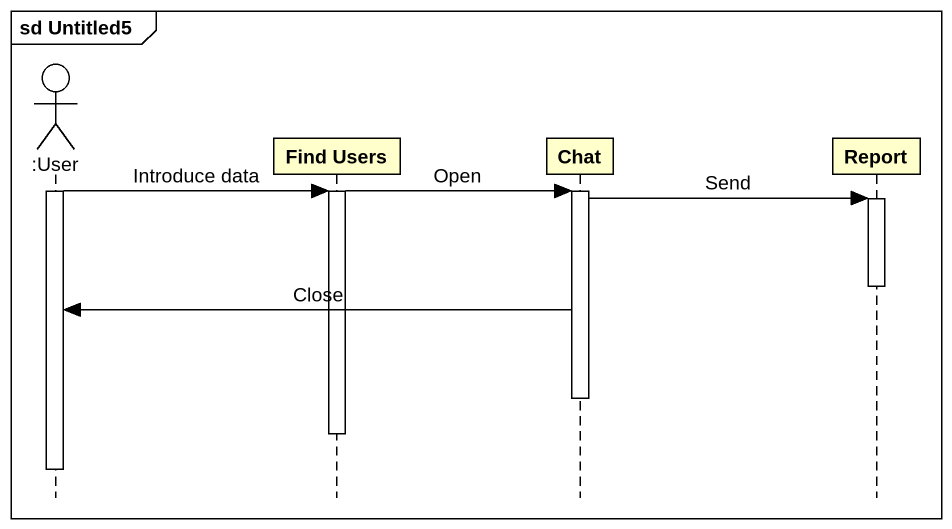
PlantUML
@startuml
mainframe sd Untitled5
hide footbox
actor ":User" as User
participant "Find Users" as Find_Users
participant Chat
participant Report

activate User
User -> Find_Users : Introduce data
Find_Users -> Chat : Open
activate Find_Users
activate Chat
Chat -> Report : Send
activate Report
deactivate Report
Chat -> User : Close
deactivate Chat
deactivate Find_Users
deactivate User
@enduml
